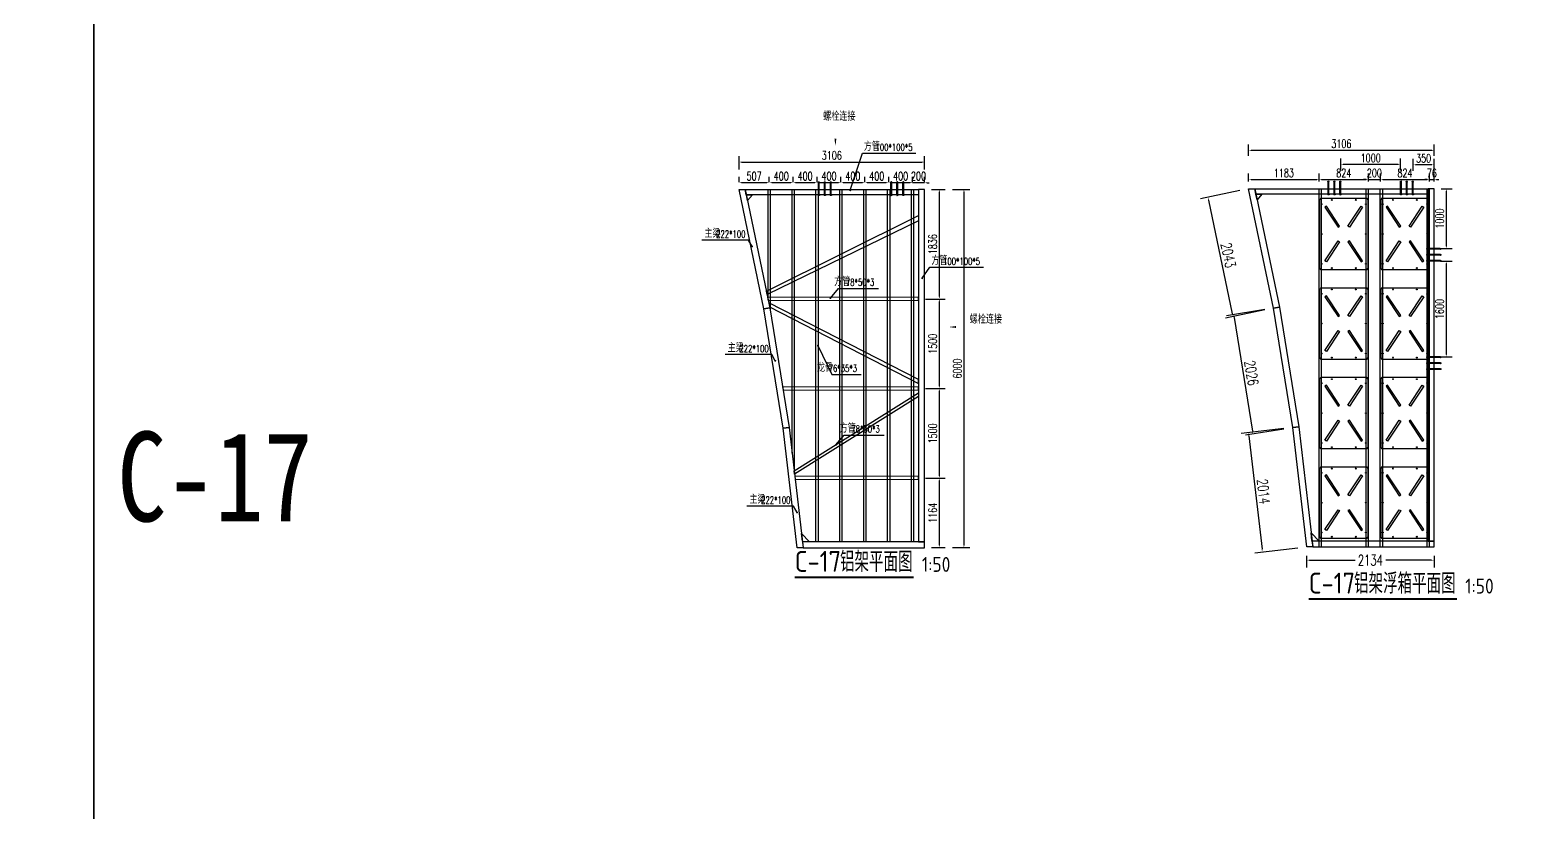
# Model space of a CAD drawing. Extents: x -89702 to 926017, y -610001 to -56924.
# Drawn here: x 66867 to 92073, y -543348 to -530238 of the extents above; entities that cross this region are included whole.
import ezdxf

# ---------------------------------------------------------------- set-up
doc = ezdxf.new("R2010")
doc.units = 0
doc.header["$LTSCALE"] = 10
doc.header["$MEASUREMENT"] = 0
for name, color, linetype in [('BJ02', 2, 'Continuous'), ('DIM_LEAD', 3, 'Continuous'), ('DIM_SYMB', 3, 'Continuous'), ('PUB_TEXT', 7, 'Continuous'), ('W-FLOAT_BOWL浮筒', 253, 'Continuous'), ('W-STEEL_FRAME钢架', 3, 'Continuous'), ('W-STEEL_KEEL钢龙骨', 5, 'Continuous'), ('浮箱U槽', 5, 'Continuous'), ('螺栓孔位', 2, 'Continuous')]:
    doc.layers.add(name, color=color, linetype=linetype)
doc.layers.add('文字标注', color=7, linetype='Continuous', lineweight=18)
doc.styles.add('_TCH_DIM', font='SIMPLEX', dxfattribs={"bigfont": 'GBCBIG'})
doc.styles.get("Standard").update_dxf_attribs({"font": 'gbenor.shx', "bigfont": 'gbcbig.shx'})
doc.styles.add('STANDARD_T3', font='simplex.shx', dxfattribs={"width": 0.7, "bigfont": 'gbcbig.shx'})
doc.styles.add('黑体', font='simhei.ttf', dxfattribs={"width": 0.8})
doc.dimstyles.new('W&&40', dxfattribs={"dimtxt": 140, "dimasz": 40, "dimexe": 100, "dimexo": 120, "dimgap": 40, "dimtad": 1, "dimdec": 0, "dimzin": 0, "dimdsep": 46, "dimtxsty": 'STANDARD_T3', "dimcen": 0.09, "dimclrd": 1, "dimclre": 1, "dimclrt": 7, "dimazin": 2, "dimtfac": 1, "dimtdec": 0, "dimtix": 1, "dimtmove": 2, "dimatfit": 3, "dimfxl": 0, "dimtolj": 1, "dimtzin": 0, "dimarcsym": 0})
doc.dimstyles.new('W&&50', dxfattribs={"dimtxt": 175, "dimasz": 50, "dimexe": 125, "dimexo": 150, "dimgap": 50, "dimtad": 1, "dimdec": 0, "dimzin": 0, "dimdsep": 46, "dimtxsty": 'STANDARD_T3', "dimcen": 0.09, "dimclrd": 1, "dimclre": 1, "dimclrt": 7, "dimazin": 2, "dimtfac": 1, "dimtdec": 0, "dimtix": 1, "dimtmove": 2, "dimatfit": 3, "dimfxl": 0, "dimtolj": 1, "dimtzin": 0, "dimarcsym": 0})

# ---------------------------------------------------------------- blocks, each defined once
blk = doc.blocks.new('C-17')
at = {"color": 1}
for p, q in [((377907, -122297), (377892, -122171)), ((377892, -122171), (378028, -122307)), ((377907, -122297), (377917, -122307)), ((378028, -122307), (377917, -122307))]:
    blk.add_line(p, q, dxfattribs=at)
at = {"color": 3}
for points in [[(376948, -116407), (377362, -118390), (377263, -118407), (376846, -116407)], [(377362, -118390), (377685, -120395), (377586, -120407), (377263, -118407)], [(377685, -120395), (377919, -122407), (377819, -122407), (377586, -120407)]]:
    blk.add_lwpolyline(points, close=True, dxfattribs=at)
at = {"color": 2}
blk.add_lwpolyline([(379852, -116407), (379852, -116497), (376967, -116497), (376948, -116407)], close=True, dxfattribs=at)
blk.add_lwpolyline([(379852, -122307), (379952, -122307), (379952, -116407), (379852, -116407), (379852, -122307)], dxfattribs=at)
at = {"color": 1}
blk.add_lwpolyline([(376979, -116497), (377070, -116497), (376987, -116594), (376969, -116505)], close=True, dxfattribs=at)
at = {"layer": 'BJ02', "color": 3}
blk.add_lwpolyline([(377919, -122407), (379952, -122407), (379952, -122307), (377908, -122307)], close=True, dxfattribs=at)
at = {"layer": 'W-STEEL_FRAME钢架', "color": 1}
for points in [[(379852, -116842), (379852, -116931), (377315, -118165), (377304, -118110), (379852, -116842)], [(379852, -119658), (379852, -119592), (377344, -118305), (377359, -118375), (379852, -119658)], [(379852, -119811), (379852, -119877), (377776, -121178), (377770, -121120), (379852, -119811)]]:
    blk.add_lwpolyline(points, dxfattribs=at)
for points in [[(379852, -118268), (379852, -118218), (377325, -118211), (377335, -118261)], [(379852, -119767), (379852, -119717), (377575, -119711), (377583, -119761)], [(379852, -121267), (379852, -121217), (377780, -121211), (377786, -121261)]]:
    blk.add_lwpolyline(points, close=True, dxfattribs=at)
at = {"layer": 'W-STEEL_KEEL钢龙骨', "color": 4}
for points in [[(377335, -118262), (377335, -116407), (377370, -116407), (377370, -118441)], [(377735, -120825), (377735, -116407), (377770, -116407), (377770, -121125)], [(378135, -122307), (378135, -116407), (378170, -116407), (378170, -122307)], [(378535, -122307), (378535, -116407), (378570, -116407), (378570, -122307)], [(378935, -122307), (378935, -116407), (378970, -116407), (378970, -122307)], [(379335, -122307), (379335, -116407), (379370, -116407), (379370, -122307)], [(379735, -122307), (379735, -116407), (379770, -116407), (379770, -122307)]]:
    blk.add_lwpolyline(points, dxfattribs=at)
blk = doc.blocks.new('$matou$00000145')
at = {"layer": 'W-FLOAT_BOWL浮筒'}
for p, q in [((-600, -375), (-600, 375)), ((-575, 400), (575, 400)), ((600, 375), (600, -375)), ((575, -400), (-575, -400))]:
    blk.add_line(p, q, dxfattribs=at)
at = {"layer": 'W-FLOAT_BOWL浮筒', "color": 3}
for p, q in [((-507, 370), (-493, 370)), ((-500, 377), (-500, 363)), ((-7, 370), (7, 370)), ((0, 377), (0, 363)), ((493, 370), (507, 370)), ((500, 377), (500, 363)), ((-577, 200), (-563, 200)), ((-570, 207), (-570, 193)), ((563, 200), (577, 200)), ((570, 207), (570, 193)), ((-577, -200), (-563, -200)), ((-570, -193), (-570, -207)), ((563, -200), (577, -200)), ((570, -193), (570, -207)), ((-507, -370), (-493, -370)), ((-500, -377), (-500, -363)), ((-7, -370), (7, -370)), ((0, -377), (0, -363)), ((493, -370), (507, -370)), ((500, -377), (500, -363))]:
    blk.add_line(p, q, dxfattribs=at)
at = {"layer": 'W-FLOAT_BOWL浮筒', "ltscale": 100}
for points in [[(-450, 316), (-117, 95), (-133, 70), (-467, 291)], [(450, 316), (117, 95), (133, 70), (467, 291)], [(-450, -316), (-117, -95), (-133, -70), (-467, -291)], [(450, -316), (117, -95), (133, -70), (467, -291)]]:
    blk.add_lwpolyline(points, close=True, dxfattribs=at)
at = {"layer": 'W-FLOAT_BOWL浮筒'}
for centre in [(-500, 370), (0, 370), (500, 370), (-570, 200), (570, 200), (-570, -200), (570, -200), (-500, -370), (0, -370), (500, -370)]:
    blk.add_circle(centre, 7, dxfattribs=at)
for centre, start, end in [((-575, 375), 90, 180), ((575, 375), 0, 90), ((-575, -375), 180, 270), ((575, -375), 270, 0)]:
    blk.add_arc(centre, 25, start, end, dxfattribs=at)
blk = doc.blocks.new('*U142')
at = {"layer": 'W-FLOAT_BOWL浮筒', "rotation": 270}
blk.add_blockref('$matou$00000145', (0, 0), dxfattribs=at)
blk = doc.blocks.new('*U143')
at = {"layer": 'W-FLOAT_BOWL浮筒', "color": 0, "linetype": 'ByBlock', "lineweight": -2, "transparency": 16777216}
for p in [(0, 4500), (1024, 4500), (0, 3000), (1024, 3000), (0, 1500), (1024, 1500), (0, 0), (1024, 0)]:
    blk.add_blockref('*U142', p, dxfattribs=at)
blk = doc.blocks.new('*D584')
at = {"layer": 'Defpoints', "color": 0, "transparency": 16777216}
for p in [(81649, -532794), (81649, -532906), (81848, -532906)]:
    blk.add_point(p, dxfattribs=at)
at = {"layer": '浮箱U槽', "color": 1, "lineweight": -2, "transparency": 16777216}
for p, q in [((81609, -532794), (81569, -532794)), ((81649, -532786), (81649, -532694)), ((81848, -532794), (81649, -532794)), ((81848, -532786), (81848, -532694)), ((81888, -532794), (81928, -532794))]:
    blk.add_line(p, q, dxfattribs=at)
at = {"layer": '浮箱U槽', "color": 1, "transparency": 16777216}
for points in [[(81609, -532787), (81609, -532800), (81649, -532794)], [(81888, -532787), (81888, -532800), (81848, -532794)]]:
    blk.add_solid(points, dxfattribs=at)
at = {"layer": '浮箱U槽', "color": 7, "transparency": 16777216, "insert": (81748, -532684), "char_height": 140, "attachment_point": 5, "style": 'STANDARD_T3'}
blk.add_mtext('\\A1;200', dxfattribs=at)
blk = doc.blocks.new('*D585')
at = {"layer": 'Defpoints', "color": 0, "transparency": 16777216}
for p in [(81249, -532794), (81249, -532906), (81649, -532906)]:
    blk.add_point(p, dxfattribs=at)
at = {"layer": '浮箱U槽', "color": 1, "lineweight": -2, "transparency": 16777216}
for p, q in [((81249, -532786), (81249, -532694)), ((81609, -532794), (81289, -532794)), ((81649, -532786), (81649, -532694))]:
    blk.add_line(p, q, dxfattribs=at)
at = {"layer": '浮箱U槽', "color": 1, "transparency": 16777216}
for points in [[(81289, -532787), (81289, -532800), (81249, -532794)], [(81609, -532787), (81609, -532800), (81649, -532794)]]:
    blk.add_solid(points, dxfattribs=at)
at = {"layer": '浮箱U槽', "color": 7, "transparency": 16777216, "insert": (81449, -532684), "char_height": 140, "attachment_point": 5, "style": 'STANDARD_T3'}
blk.add_mtext('\\A1;400', dxfattribs=at)
blk = doc.blocks.new('*D586')
at = {"layer": 'Defpoints', "color": 0, "transparency": 16777216}
for p in [(80849, -532794), (80849, -532906), (81249, -532906)]:
    blk.add_point(p, dxfattribs=at)
at = {"layer": '浮箱U槽', "color": 1, "lineweight": -2, "transparency": 16777216}
for p, q in [((80849, -532786), (80849, -532694)), ((81209, -532794), (80889, -532794)), ((81249, -532786), (81249, -532694))]:
    blk.add_line(p, q, dxfattribs=at)
at = {"layer": '浮箱U槽', "color": 1, "transparency": 16777216}
for points in [[(80889, -532787), (80889, -532800), (80849, -532794)], [(81209, -532787), (81209, -532800), (81249, -532794)]]:
    blk.add_solid(points, dxfattribs=at)
at = {"layer": '浮箱U槽', "color": 7, "transparency": 16777216, "insert": (81049, -532684), "char_height": 140, "attachment_point": 5, "style": 'STANDARD_T3'}
blk.add_mtext('\\A1;400', dxfattribs=at)
blk = doc.blocks.new('*D587')
at = {"layer": 'Defpoints', "color": 0, "transparency": 16777216}
for p in [(80449, -532794), (80449, -532906), (80849, -532906)]:
    blk.add_point(p, dxfattribs=at)
at = {"layer": '浮箱U槽', "color": 1, "lineweight": -2, "transparency": 16777216}
for p, q in [((80449, -532786), (80449, -532694)), ((80809, -532794), (80489, -532794)), ((80849, -532786), (80849, -532694))]:
    blk.add_line(p, q, dxfattribs=at)
at = {"layer": '浮箱U槽', "color": 1, "transparency": 16777216}
for points in [[(80489, -532787), (80489, -532800), (80449, -532794)], [(80809, -532787), (80809, -532800), (80849, -532794)]]:
    blk.add_solid(points, dxfattribs=at)
at = {"layer": '浮箱U槽', "color": 7, "transparency": 16777216, "insert": (80649, -532684), "char_height": 140, "attachment_point": 5, "style": 'STANDARD_T3'}
blk.add_mtext('\\A1;400', dxfattribs=at)
blk = doc.blocks.new('*D588')
at = {"layer": 'Defpoints', "color": 0, "transparency": 16777216}
for p in [(80049, -532794), (80049, -532906), (80449, -532906)]:
    blk.add_point(p, dxfattribs=at)
at = {"layer": '浮箱U槽', "color": 1, "lineweight": -2, "transparency": 16777216}
for p, q in [((80049, -532786), (80049, -532694)), ((80409, -532794), (80089, -532794)), ((80449, -532786), (80449, -532694))]:
    blk.add_line(p, q, dxfattribs=at)
at = {"layer": '浮箱U槽', "color": 1, "transparency": 16777216}
for points in [[(80089, -532787), (80089, -532800), (80049, -532794)], [(80409, -532787), (80409, -532800), (80449, -532794)]]:
    blk.add_solid(points, dxfattribs=at)
at = {"layer": '浮箱U槽', "color": 7, "transparency": 16777216, "insert": (80249, -532684), "char_height": 140, "attachment_point": 5, "style": 'STANDARD_T3'}
blk.add_mtext('\\A1;400', dxfattribs=at)
blk = doc.blocks.new('*D589')
at = {"layer": 'Defpoints', "color": 0, "transparency": 16777216}
for p in [(79649, -532794), (79649, -532906), (80049, -532906)]:
    blk.add_point(p, dxfattribs=at)
at = {"layer": '浮箱U槽', "color": 1, "lineweight": -2, "transparency": 16777216}
for p, q in [((79649, -532786), (79649, -532694)), ((80009, -532794), (79689, -532794)), ((80049, -532786), (80049, -532694))]:
    blk.add_line(p, q, dxfattribs=at)
at = {"layer": '浮箱U槽', "color": 1, "transparency": 16777216}
for points in [[(79689, -532787), (79689, -532800), (79649, -532794)], [(80009, -532787), (80009, -532800), (80049, -532794)]]:
    blk.add_solid(points, dxfattribs=at)
at = {"layer": '浮箱U槽', "color": 7, "transparency": 16777216, "insert": (79849, -532684), "char_height": 140, "attachment_point": 5, "style": 'STANDARD_T3'}
blk.add_mtext('\\A1;400', dxfattribs=at)
blk = doc.blocks.new('*D590')
at = {"layer": 'Defpoints', "color": 0, "transparency": 16777216}
for p in [(79249, -532794), (79249, -532906), (79649, -532906)]:
    blk.add_point(p, dxfattribs=at)
at = {"layer": '浮箱U槽', "color": 1, "lineweight": -2, "transparency": 16777216}
for p, q in [((79249, -532786), (79249, -532694)), ((79609, -532794), (79289, -532794)), ((79649, -532786), (79649, -532694))]:
    blk.add_line(p, q, dxfattribs=at)
at = {"layer": '浮箱U槽', "color": 1, "transparency": 16777216}
for points in [[(79289, -532787), (79289, -532800), (79249, -532794)], [(79609, -532787), (79609, -532800), (79649, -532794)]]:
    blk.add_solid(points, dxfattribs=at)
at = {"layer": '浮箱U槽', "color": 7, "transparency": 16777216, "insert": (79449, -532684), "char_height": 140, "attachment_point": 5, "style": 'STANDARD_T3'}
blk.add_mtext('\\A1;400', dxfattribs=at)
blk = doc.blocks.new('*D591')
at = {"layer": 'Defpoints', "color": 0, "transparency": 16777216}
for p in [(78742, -532794), (78742, -532906), (79249, -532906)]:
    blk.add_point(p, dxfattribs=at)
at = {"layer": '浮箱U槽', "color": 1, "lineweight": -2, "transparency": 16777216}
for p, q in [((78742, -532786), (78742, -532694)), ((79209, -532794), (78782, -532794)), ((79249, -532786), (79249, -532694))]:
    blk.add_line(p, q, dxfattribs=at)
at = {"layer": '浮箱U槽', "color": 1, "transparency": 16777216}
for points in [[(78782, -532787), (78782, -532800), (78742, -532794)], [(79209, -532787), (79209, -532800), (79249, -532794)]]:
    blk.add_solid(points, dxfattribs=at)
at = {"layer": '浮箱U槽', "color": 7, "transparency": 16777216, "insert": (78995, -532684), "char_height": 140, "attachment_point": 5, "style": 'STANDARD_T3'}
blk.add_mtext('\\A1;507', dxfattribs=at)
blk = doc.blocks.new('*D592')
at = {"layer": 'Defpoints', "color": 0, "transparency": 16777216}
for p in [(81848, -532447), (78742, -532694), (81848, -532694)]:
    blk.add_point(p, dxfattribs=at)
at = {"layer": '浮箱U槽', "color": 1, "lineweight": -2, "transparency": 16777216}
for p, q in [((78742, -532574), (78742, -532347)), ((81848, -532574), (81848, -532347)), ((78782, -532447), (81808, -532447))]:
    blk.add_line(p, q, dxfattribs=at)
at = {"layer": '浮箱U槽', "color": 1, "transparency": 16777216}
for points in [[(78782, -532441), (78782, -532454), (78742, -532447)], [(81808, -532441), (81808, -532454), (81848, -532447)]]:
    blk.add_solid(points, dxfattribs=at)
at = {"layer": '浮箱U槽', "color": 7, "transparency": 16777216, "insert": (80295, -532337), "char_height": 140, "attachment_point": 5, "style": 'STANDARD_T3'}
blk.add_mtext('\\A1;3106', dxfattribs=at)
blk = doc.blocks.new('*D593')
at = {"layer": 'Defpoints', "color": 0, "transparency": 16777216}
for p in [(81848, -532906), (81748, -534742), (82097, -534742)]:
    blk.add_point(p, dxfattribs=at)
at = {"layer": '浮箱U槽', "color": 1, "lineweight": -2, "transparency": 16777216}
for p, q in [((81968, -532906), (82197, -532906)), ((82097, -532946), (82097, -534702)), ((81868, -534742), (82197, -534742))]:
    blk.add_line(p, q, dxfattribs=at)
at = {"layer": '浮箱U槽', "color": 1, "transparency": 16777216}
for points in [[(82090, -532946), (82103, -532946), (82097, -532906)], [(82090, -534702), (82103, -534702), (82097, -534742)]]:
    blk.add_solid(points, dxfattribs=at)
at = {"layer": '浮箱U槽', "color": 7, "transparency": 16777216, "insert": (81987, -533824), "char_height": 140, "attachment_point": 5, "rotation": 90, "style": 'STANDARD_T3'}
blk.add_mtext('\\A1;1836', dxfattribs=at)
blk = doc.blocks.new('*D594')
at = {"layer": 'Defpoints', "color": 0, "transparency": 16777216}
for p in [(81748, -534742), (81748, -536242), (82097, -536242)]:
    blk.add_point(p, dxfattribs=at)
at = {"layer": '浮箱U槽', "color": 1, "lineweight": -2, "transparency": 16777216}
for p, q in [((81868, -534742), (82197, -534742)), ((82097, -534782), (82097, -536202)), ((81868, -536242), (82197, -536242))]:
    blk.add_line(p, q, dxfattribs=at)
at = {"layer": '浮箱U槽', "color": 1, "transparency": 16777216}
for points in [[(82090, -534782), (82103, -534782), (82097, -534742)], [(82090, -536202), (82103, -536202), (82097, -536242)]]:
    blk.add_solid(points, dxfattribs=at)
at = {"layer": '浮箱U槽', "color": 7, "transparency": 16777216, "insert": (81987, -535492), "char_height": 140, "attachment_point": 5, "rotation": 90, "style": 'STANDARD_T3'}
blk.add_mtext('\\A1;1500', dxfattribs=at)
blk = doc.blocks.new('*D595')
at = {"layer": 'Defpoints', "color": 0, "transparency": 16777216}
for p in [(81748, -536242), (81748, -537742), (82097, -537742)]:
    blk.add_point(p, dxfattribs=at)
at = {"layer": '浮箱U槽', "color": 1, "lineweight": -2, "transparency": 16777216}
for p, q in [((81868, -536242), (82197, -536242)), ((82097, -536282), (82097, -537702)), ((81868, -537742), (82197, -537742))]:
    blk.add_line(p, q, dxfattribs=at)
at = {"layer": '浮箱U槽', "color": 1, "transparency": 16777216}
for points in [[(82090, -536282), (82103, -536282), (82097, -536242)], [(82090, -537702), (82103, -537702), (82097, -537742)]]:
    blk.add_solid(points, dxfattribs=at)
at = {"layer": '浮箱U槽', "color": 7, "transparency": 16777216, "insert": (81987, -536992), "char_height": 140, "attachment_point": 5, "rotation": 90, "style": 'STANDARD_T3'}
blk.add_mtext('\\A1;1500', dxfattribs=at)
blk = doc.blocks.new('*D596')
at = {"layer": 'Defpoints', "color": 0, "transparency": 16777216}
for p in [(81748, -537742), (81848, -538906), (82096, -538906)]:
    blk.add_point(p, dxfattribs=at)
at = {"layer": '浮箱U槽', "color": 1, "lineweight": -2, "transparency": 16777216}
for p, q in [((81868, -537742), (82196, -537742)), ((82096, -537782), (82096, -538866)), ((81968, -538906), (82196, -538906))]:
    blk.add_line(p, q, dxfattribs=at)
at = {"layer": '浮箱U槽', "color": 1, "transparency": 16777216}
for points in [[(82089, -537782), (82102, -537782), (82096, -537742)], [(82089, -538866), (82102, -538866), (82096, -538906)]]:
    blk.add_solid(points, dxfattribs=at)
at = {"layer": '浮箱U槽', "color": 7, "transparency": 16777216, "insert": (81986, -538324), "char_height": 140, "attachment_point": 5, "rotation": 90, "style": 'STANDARD_T3'}
blk.add_mtext('\\A1;1164', dxfattribs=at)
blk = doc.blocks.new('*D597')
at = {"layer": 'Defpoints', "color": 0, "transparency": 16777216}
for p in [(82197, -532906), (82196, -538906), (82509, -538906)]:
    blk.add_point(p, dxfattribs=at)
at = {"layer": '浮箱U槽', "color": 1, "lineweight": -2, "transparency": 16777216}
for p, q in [((82317, -532906), (82609, -532906)), ((82509, -532946), (82509, -538866)), ((82316, -538906), (82609, -538906))]:
    blk.add_line(p, q, dxfattribs=at)
at = {"layer": '浮箱U槽', "color": 1, "transparency": 16777216}
for points in [[(82502, -532946), (82516, -532946), (82509, -532906)], [(82502, -538866), (82516, -538866), (82509, -538906)]]:
    blk.add_solid(points, dxfattribs=at)
at = {"layer": '浮箱U槽', "color": 7, "transparency": 16777216, "insert": (82399, -535906), "char_height": 140, "attachment_point": 5, "rotation": 90, "style": 'STANDARD_T3'}
blk.add_mtext('\\A1;6000', dxfattribs=at)
blk = doc.blocks.new('*D598')
at = {"layer": 'Defpoints', "color": 0, "transparency": 16777216}
for p in [(88460, -532741), (87278, -532895), (88460, -532895)]:
    blk.add_point(p, dxfattribs=at)
at = {"layer": '浮箱U槽', "color": 1, "lineweight": -2, "transparency": 16777216}
for p, q in [((87278, -532775), (87278, -532641)), ((87318, -532741), (88420, -532741)), ((88460, -532775), (88460, -532641))]:
    blk.add_line(p, q, dxfattribs=at)
at = {"layer": '浮箱U槽', "color": 1, "transparency": 16777216}
for points in [[(87318, -532734), (87318, -532748), (87278, -532741)], [(88420, -532734), (88420, -532748), (88460, -532741)]]:
    blk.add_solid(points, dxfattribs=at)
at = {"layer": '浮箱U槽', "color": 7, "transparency": 16777216, "insert": (87869, -532631), "char_height": 140, "attachment_point": 5, "style": 'STANDARD_T3'}
blk.add_mtext('\\A1;1183', dxfattribs=at)
blk = doc.blocks.new('*D599')
at = {"layer": 'Defpoints', "color": 0, "transparency": 16777216}
for p in [(89284, -532741), (88460, -532895), (89284, -532895)]:
    blk.add_point(p, dxfattribs=at)
at = {"layer": '浮箱U槽', "color": 1, "lineweight": -2, "transparency": 16777216}
for p, q in [((88460, -532775), (88460, -532641)), ((88500, -532741), (89244, -532741)), ((89284, -532775), (89284, -532641))]:
    blk.add_line(p, q, dxfattribs=at)
at = {"layer": '浮箱U槽', "color": 1, "transparency": 16777216}
for points in [[(88500, -532734), (88500, -532748), (88460, -532741)], [(89244, -532734), (89244, -532748), (89284, -532741)]]:
    blk.add_solid(points, dxfattribs=at)
at = {"layer": '浮箱U槽', "color": 7, "transparency": 16777216, "insert": (88872, -532631), "char_height": 140, "attachment_point": 5, "style": 'STANDARD_T3'}
blk.add_mtext('\\A1;824', dxfattribs=at)
blk = doc.blocks.new('*D600')
at = {"layer": 'Defpoints', "color": 0, "transparency": 16777216}
for p in [(89484, -532741), (89284, -532895), (89484, -532895)]:
    blk.add_point(p, dxfattribs=at)
at = {"layer": '浮箱U槽', "color": 1, "lineweight": -2, "transparency": 16777216}
for p, q in [((89244, -532741), (89204, -532741)), ((89284, -532775), (89284, -532641)), ((89284, -532741), (89484, -532741)), ((89484, -532775), (89484, -532641)), ((89524, -532741), (89564, -532741))]:
    blk.add_line(p, q, dxfattribs=at)
at = {"layer": '浮箱U槽', "color": 1, "transparency": 16777216}
for points in [[(89244, -532734), (89244, -532748), (89284, -532741)], [(89524, -532734), (89524, -532748), (89484, -532741)]]:
    blk.add_solid(points, dxfattribs=at)
at = {"layer": '浮箱U槽', "color": 7, "transparency": 16777216, "insert": (89384, -532631), "char_height": 140, "attachment_point": 5, "style": 'STANDARD_T3'}
blk.add_mtext('\\A1;200', dxfattribs=at)
blk = doc.blocks.new('*D601')
at = {"layer": 'Defpoints', "color": 0, "transparency": 16777216}
for p in [(90308, -532741), (89484, -532895), (90308, -532895)]:
    blk.add_point(p, dxfattribs=at)
at = {"layer": '浮箱U槽', "color": 1, "lineweight": -2, "transparency": 16777216}
for p, q in [((89484, -532775), (89484, -532641)), ((89524, -532741), (90268, -532741)), ((90308, -532775), (90308, -532641))]:
    blk.add_line(p, q, dxfattribs=at)
at = {"layer": '浮箱U槽', "color": 1, "transparency": 16777216}
for points in [[(89524, -532734), (89524, -532748), (89484, -532741)], [(90268, -532734), (90268, -532748), (90308, -532741)]]:
    blk.add_solid(points, dxfattribs=at)
at = {"layer": '浮箱U槽', "color": 7, "transparency": 16777216, "insert": (89896, -532631), "char_height": 140, "attachment_point": 5, "style": 'STANDARD_T3'}
blk.add_mtext('\\A1;824', dxfattribs=at)
blk = doc.blocks.new('*D602')
at = {"layer": 'Defpoints', "color": 0, "transparency": 16777216}
for p in [(90384, -532741), (90308, -532895), (90384, -532895)]:
    blk.add_point(p, dxfattribs=at)
at = {"layer": '浮箱U槽', "color": 1, "lineweight": -2, "transparency": 16777216}
for p, q in [((90268, -532741), (90228, -532741)), ((90308, -532775), (90308, -532641)), ((90308, -532741), (90384, -532741)), ((90384, -532775), (90384, -532641)), ((90424, -532741), (90464, -532741))]:
    blk.add_line(p, q, dxfattribs=at)
at = {"layer": '浮箱U槽', "color": 1, "transparency": 16777216}
for points in [[(90268, -532734), (90268, -532748), (90308, -532741)], [(90424, -532734), (90424, -532748), (90384, -532741)]]:
    blk.add_solid(points, dxfattribs=at)
at = {"layer": '浮箱U槽', "color": 7, "transparency": 16777216, "insert": (90346, -532631), "char_height": 140, "attachment_point": 5, "style": 'STANDARD_T3'}
blk.add_mtext('\\A1;76', dxfattribs=at)
blk = doc.blocks.new('*D603')
at = {"layer": 'Defpoints', "color": 0, "transparency": 16777216}
for p in [(90384, -532251), (87278, -532461), (90384, -532461)]:
    blk.add_point(p, dxfattribs=at)
at = {"layer": '浮箱U槽', "color": 1, "lineweight": -2, "transparency": 16777216}
for p, q in [((87278, -532341), (87278, -532151)), ((87318, -532251), (90344, -532251)), ((90384, -532341), (90384, -532151))]:
    blk.add_line(p, q, dxfattribs=at)
at = {"layer": '浮箱U槽', "color": 1, "transparency": 16777216}
for points in [[(87318, -532244), (87318, -532258), (87278, -532251)], [(90344, -532244), (90344, -532258), (90384, -532251)]]:
    blk.add_solid(points, dxfattribs=at)
at = {"layer": '浮箱U槽', "color": 7, "transparency": 16777216, "insert": (88831, -532141), "char_height": 140, "attachment_point": 5, "style": 'STANDARD_T3'}
blk.add_mtext('\\A1;3106', dxfattribs=at)
blk = doc.blocks.new('1')
at = {"lineweight": -3}
for p, q in [((-1521938, 1214338), (-1521935, 1214338)), ((-1521938, 1214336), (-1521931, 1214336)), ((-1521938, 1214336), (-1521914, 1214336)), ((-1521936, 1214341), (-1521936, 1214346)), ((-1521936, 1214346), (-1521916, 1214346)), ((-1521935, 1214341), (-1521936, 1214341)), ((-1521934, 1214347), (-1521932, 1214347)), ((-1521933, 1214352), (-1521931, 1214355)), ((-1521933, 1214136), (-1521933, 1214352)), ((-1521919, 1214352), (-1521933, 1214352)), ((-1521932, 1214347), (-1521919, 1214347)), ((-1521932, 1214346), (-1521932, 1214341)), ((-1521921, 1214355), (-1521931, 1214355)), ((-1521919, 1214352), (-1521921, 1214355)), ((-1521919, 1214347), (-1521921, 1214347)), ((-1521921, 1214346), (-1521921, 1214341)), ((-1521919, 1214136), (-1521919, 1214352)), ((-1521917, 1214341), (-1521916, 1214341)), ((-1521914, 1214338), (-1521917, 1214338)), ((-1521916, 1214341), (-1521916, 1214346)), ((-1521938, 1214136), (-1521931, 1214136)), ((-1521938, 1214136), (-1521914, 1214136)), ((-1521938, 1214134), (-1521935, 1214134)), ((-1521935, 1214131), (-1521936, 1214131)), ((-1521936, 1214131), (-1521936, 1214126)), ((-1521936, 1214126), (-1521916, 1214126)), ((-1521934, 1214125), (-1521932, 1214125)), ((-1521932, 1214126), (-1521932, 1214131)), ((-1521932, 1214125), (-1521919, 1214125)), ((-1521921, 1214126), (-1521921, 1214131)), ((-1521919, 1214125), (-1521921, 1214125)), ((-1521914, 1214134), (-1521917, 1214134)), ((-1521917, 1214131), (-1521916, 1214131)), ((-1521916, 1214131), (-1521916, 1214126))]:
    blk.add_line(p, q, dxfattribs=at)
at = {"color": 1}
for p, q in [((-1521936, 1214346), (-1521934, 1214347)), ((-1521919, 1214347), (-1521916, 1214346))]:
    blk.add_line(p, q, dxfattribs=at)
at = {"color": 6, "lineweight": -3}
for p, q in [((-1521931, 1214136), (-1521931, 1214355)), ((-1521921, 1214136), (-1521921, 1214355))]:
    blk.add_line(p, q, dxfattribs=at)
at = {"lineweight": -3}
for points in [[(-1521933, 1214336), (-1521938, 1214336), (-1521938, 1214338), (-1521914, 1214338), (-1521914, 1214336), (-1521919, 1214336)], [(-1521935, 1214338), (-1521935, 1214341), (-1521917, 1214341), (-1521917, 1214338)], [(-1521933, 1214136), (-1521938, 1214136), (-1521938, 1214134), (-1521914, 1214134), (-1521914, 1214136), (-1521919, 1214136)], [(-1521935, 1214134), (-1521935, 1214131), (-1521917, 1214131), (-1521917, 1214134)]]:
    blk.add_lwpolyline(points, dxfattribs=at)
for centre, radius, start, end in [((-1521934, 1214129), 3.22, 223.6028, 316.3972), ((-1521926, 1214140), 14.7, 248.7607, 291.2393), ((-1521919, 1214129), 3.22, 223.6028, 316.3972)]:
    blk.add_arc(centre, radius, start, end, dxfattribs=at)
blk = doc.blocks.new('螺栓孔位')
at = {"layer": '螺栓孔位', "color": 1, "rotation": 270}
for p in [(-1214244, -1521833), (-1214244, -1521933), (-1214244, -1522033)]:
    blk.add_blockref('1', p, dxfattribs=at)
blk = doc.blocks.new('*D604')
at = {"layer": 'Defpoints', "color": 0, "transparency": 16777216}
for p in [(90384, -532895), (90384, -533895), (90589, -533895)]:
    blk.add_point(p, dxfattribs=at)
at = {"layer": '浮箱U槽', "color": 1, "lineweight": -2, "transparency": 16777216}
for p, q in [((90504, -532895), (90689, -532895)), ((90589, -532935), (90589, -533855)), ((90504, -533895), (90689, -533895))]:
    blk.add_line(p, q, dxfattribs=at)
at = {"layer": '浮箱U槽', "color": 1, "transparency": 16777216}
for points in [[(90583, -532935), (90596, -532935), (90589, -532895)], [(90583, -533855), (90596, -533855), (90589, -533895)]]:
    blk.add_solid(points, dxfattribs=at)
at = {"layer": '浮箱U槽', "color": 7, "transparency": 16777216, "insert": (90479, -533395), "char_height": 140, "attachment_point": 5, "rotation": 90, "style": 'STANDARD_T3'}
blk.add_mtext('\\A1;1000', dxfattribs=at)
blk = doc.blocks.new('*D605')
at = {"layer": 'Defpoints', "color": 0, "transparency": 16777216}
for p in [(90384, -534109), (90384, -535709), (90587, -535709)]:
    blk.add_point(p, dxfattribs=at)
at = {"layer": '浮箱U槽', "color": 1, "lineweight": -2, "transparency": 16777216}
for p, q in [((90504, -534109), (90687, -534109)), ((90587, -534149), (90587, -535669)), ((90504, -535709), (90687, -535709))]:
    blk.add_line(p, q, dxfattribs=at)
at = {"layer": '浮箱U槽', "color": 1, "transparency": 16777216}
for points in [[(90580, -534149), (90594, -534149), (90587, -534109)], [(90580, -535669), (90594, -535669), (90587, -535709)]]:
    blk.add_solid(points, dxfattribs=at)
at = {"layer": '浮箱U槽', "color": 7, "transparency": 16777216, "insert": (90477, -534909), "char_height": 140, "attachment_point": 5, "rotation": 90, "style": 'STANDARD_T3'}
blk.add_mtext('\\A1;1600', dxfattribs=at)
blk = doc.blocks.new('*D606')
at = {"layer": 'Defpoints', "color": 0, "transparency": 16777216}
for p in [(90034, -532495), (90034, -532895), (90384, -532895)]:
    blk.add_point(p, dxfattribs=at)
at = {"layer": '浮箱U槽', "color": 1, "lineweight": -2, "transparency": 16777216}
for p, q in [((90034, -532595), (90034, -532395)), ((90344, -532495), (90074, -532495)), ((90384, -532595), (90384, -532395))]:
    blk.add_line(p, q, dxfattribs=at)
at = {"layer": '浮箱U槽', "color": 1, "transparency": 16777216}
for points in [[(90074, -532488), (90074, -532501), (90034, -532495)], [(90344, -532488), (90344, -532501), (90384, -532495)]]:
    blk.add_solid(points, dxfattribs=at)
at = {"layer": '浮箱U槽', "color": 7, "transparency": 16777216, "insert": (90209, -532385), "char_height": 140, "attachment_point": 5, "style": 'STANDARD_T3'}
blk.add_mtext('\\A1;350', dxfattribs=at)
blk = doc.blocks.new('*D607')
at = {"layer": 'Defpoints', "color": 0, "transparency": 16777216}
for p in [(88822, -532490), (88822, -532895), (89822, -532895)]:
    blk.add_point(p, dxfattribs=at)
at = {"layer": '浮箱U槽', "color": 1, "lineweight": -2, "transparency": 16777216}
for p, q in [((88822, -532590), (88822, -532390)), ((89782, -532490), (88862, -532490)), ((89822, -532590), (89822, -532390))]:
    blk.add_line(p, q, dxfattribs=at)
at = {"layer": '浮箱U槽', "color": 1, "transparency": 16777216}
for points in [[(88862, -532484), (88862, -532497), (88822, -532490)], [(89782, -532484), (89782, -532497), (89822, -532490)]]:
    blk.add_solid(points, dxfattribs=at)
at = {"layer": '浮箱U槽', "color": 7, "transparency": 16777216, "insert": (89322, -532380), "char_height": 140, "attachment_point": 5, "style": 'STANDARD_T3'}
blk.add_mtext('\\A1;1000', dxfattribs=at)
blk = doc.blocks.new('*D1849')
at = {"layer": 'Defpoints', "color": 0, "transparency": 16777216}
for p in [(87278, -532895), (87013, -535037), (87695, -534895)]:
    blk.add_point(p, dxfattribs=at)
at = {"layer": '文字标注', "color": 1, "lineweight": -2, "transparency": 16777216}
for p, q in [((87131, -532925), (86474, -533062)), ((86606, -533086), (87003, -534988)), ((87548, -534925), (86891, -535062))]:
    blk.add_line(p, q, dxfattribs=at)
at = {"layer": '文字标注', "color": 1, "transparency": 16777216}
for points in [[(86614, -533084), (86598, -533088), (86596, -533037)], [(87011, -534986), (86995, -534990), (87013, -535037)]]:
    blk.add_solid(points, dxfattribs=at)
at = {"layer": '文字标注', "color": 7, "transparency": 16777216, "insert": (86939, -534009), "char_height": 175, "attachment_point": 5, "rotation": 281.788, "style": 'STANDARD_T3'}
blk.add_mtext('\\A1;2043', dxfattribs=at)
blk = doc.blocks.new('*D1850')
at = {"layer": 'Defpoints', "color": 0, "transparency": 16777216}
for p in [(87695, -534895), (87351, -537002), (88017, -536895)]:
    blk.add_point(p, dxfattribs=at)
at = {"layer": '文字标注', "color": 1, "lineweight": -2, "transparency": 16777216}
for p, q in [((87547, -534919), (86905, -535022)), ((87037, -535051), (87343, -536953)), ((87869, -536919), (87228, -537022))]:
    blk.add_line(p, q, dxfattribs=at)
at = {"layer": '文字标注', "color": 1, "transparency": 16777216}
for points in [[(87045, -535050), (87029, -535053), (87029, -535002)], [(87351, -536951), (87335, -536954), (87351, -537002)]]:
    blk.add_solid(points, dxfattribs=at)
at = {"layer": '文字标注', "color": 7, "transparency": 16777216, "insert": (87326, -535980), "char_height": 175, "attachment_point": 5, "rotation": 279.1558, "style": 'STANDARD_T3'}
blk.add_mtext('\\A1;2026', dxfattribs=at)
blk = doc.blocks.new('*D1851')
at = {"layer": 'Defpoints', "color": 0, "transparency": 16777216}
for p in [(88017, -536895), (88250, -538895), (87508, -538981)]:
    blk.add_point(p, dxfattribs=at)
at = {"layer": '文字标注', "color": 1, "lineweight": -2, "transparency": 16777216}
for p, q in [((87868, -536912), (87151, -536996)), ((87281, -537031), (87502, -538932)), ((88101, -538912), (87384, -538996))]:
    blk.add_line(p, q, dxfattribs=at)
at = {"layer": '文字标注', "color": 1, "transparency": 16777216}
for points in [[(87289, -537030), (87272, -537032), (87275, -536981)], [(87510, -538931), (87494, -538932), (87508, -538981)]]:
    blk.add_solid(points, dxfattribs=at)
at = {"layer": '文字标注', "color": 7, "transparency": 16777216, "insert": (87528, -537965), "char_height": 175, "attachment_point": 5, "rotation": 276.645, "style": 'STANDARD_T3'}
blk.add_mtext('\\A1;2014', dxfattribs=at)
blk = doc.blocks.new('*D1852')
at = {"layer": 'Defpoints', "color": 0, "transparency": 16777216}
for p in [(88250, -538895), (90384, -538895), (90384, -539116)]:
    blk.add_point(p, dxfattribs=at)
at = {"layer": '文字标注', "color": 1, "lineweight": -2, "transparency": 16777216}
for p, q in [((88250, -539045), (88250, -539241)), ((88300, -539116), (89060, -539116)), ((90334, -539116), (89574, -539116)), ((90384, -539045), (90384, -539241))]:
    blk.add_line(p, q, dxfattribs=at)
at = {"layer": '文字标注', "color": 1, "transparency": 16777216}
for points in [[(88300, -539107), (88300, -539124), (88250, -539116)], [(90334, -539107), (90334, -539124), (90384, -539116)]]:
    blk.add_solid(points, dxfattribs=at)
at = {"layer": '文字标注', "color": 7, "transparency": 16777216, "insert": (89317, -539116), "char_height": 175, "attachment_point": 5, "style": 'STANDARD_T3'}
blk.add_mtext('\\A1;2134', dxfattribs=at)

msp = doc.modelspace()

# ---------------------------------------------------------------- linework, layer by layer
at = {"color": 1}
for p, q in [((88338.7, -538784.7), (88323.5, -538659.1)), ((88323.5, -538659.1), (88459, -538794.7)), ((88338.7, -538784.7), (88348.7, -538794.7)), ((88459, -538794.7), (88348.7, -538794.7))]:
    msp.add_line(p, q, dxfattribs=at)
at = {"color": 3}
for points in [[(87379.8, -532894.7), (87793.5, -534877.8), (87694.9, -534894.7), (87277.6, -532894.7)], [(87793.5, -534877.8), (88116.6, -536883.1), (88017.2, -536894.7), (87695, -534894.7)], [(88116.6, -536883.1), (88350.9, -538894.7), (88250.2, -538894.7), (88017.2, -536894.7)]]:
    msp.add_lwpolyline(points, close=True, dxfattribs=at)
at = {"color": 2}
msp.add_lwpolyline([(90283.8, -532894.7), (90283.8, -532984.7), (87398.6, -532984.7), (87379.8, -532894.7)], close=True, dxfattribs=at)
at = {"color": 1}
msp.add_lwpolyline([(87410.9, -532984.8), (87501.8, -532984.8), (87418.9, -533082.2), (87400.4, -532993.3)], close=True, dxfattribs=at)
at = {"color": 2}
msp.add_lwpolyline([(90283.8, -538794.7), (90383.8, -538794.7), (90383.8, -532894.7), (90283.8, -532894.7), (90283.8, -538794.7)], dxfattribs=at)
at = {"layer": 'BJ02'}
for points in [[(24698.5, -490906.1), (67937.1, -490906.1), (67937.1, -610000.5), (24698.5, -610000.5)], [(67937.1, -490906.1), (111175.6, -490906.1), (111175.6, -545966.6), (67937.1, -545966.6)]]:
    msp.add_lwpolyline(points, close=True, dxfattribs=at)
at = {"layer": 'BJ02', "color": 3}
msp.add_lwpolyline([(88350.9, -538894.7), (90383.8, -538894.7), (90383.8, -538794.7), (88339.3, -538794.7)], close=True, dxfattribs=at)
at = {"layer": 'DIM_LEAD'}
for p, q in [((80605.2, -532921), (80807.4, -532301.6)), ((80807.4, -532301.6), (81702.9, -532301.6)), ((78901.5, -533756.6), (78121.3, -533756.6)), ((78960.2, -533860), (78901.5, -533756.6)), ((81809.2, -534393.9), (81938.5, -534210.7)), ((81938.5, -534210.7), (82834.1, -534210.7)), ((80272.9, -534727.1), (80409.6, -534563.7)), ((80409.6, -534563.7), (81078.2, -534563.7)), ((80063.4, -535522.9), (80298.6, -536003.8)), ((79290.3, -535673), (78510.1, -535673)), ((79349, -535776.4), (79290.3, -535673)), ((80298.6, -536003.8), (80789.6, -536003.8)), ((80365.4, -537184.2), (80502.1, -537020.8)), ((80502.1, -537020.8), (81170.7, -537020.8)), ((79654.5, -538211.5), (78874.3, -538211.5)), ((79713.2, -538314.9), (79654.5, -538211.5))]:
    msp.add_line(p, q, dxfattribs=at)
at = {"layer": 'DIM_LEAD', "const_width": 16}
for points in [[(80602.7, -532928.6, 1), (80607.6, -532913.4, 1)], [(78964.1, -533867, 1), (78956.2, -533853.1, 1)], [(81804.6, -534400.4, 1), (81813.8, -534387.3, 1)], [(80267.7, -534733.3, 1), (80278, -534721, 1)], [(80059.9, -535515.7, 1), (80066.9, -535530.1, 1)], [(79352.9, -535783.4, 1), (79345, -535769.5, 1)], [(80360.2, -537190.3, 1), (80370.5, -537178, 1)], [(79717.1, -538321.9, 1), (79709.2, -538307.9, 1)]]:
    msp.add_lwpolyline(points, format="xyb", close=True, dxfattribs=at)
at = {"layer": 'DIM_SYMB'}
for points in [[(80356.4, -531814, 0, 0, 0), (80356.4, -531814, 0, 0, 0), (80356.4, -531814, 0, 0, 0), (80356.4, -532178.8, 0, 32, 0), (80356.4, -532058.8, 0, 0, 0)], [(82742.1, -535210.5, 0, 0, 0), (82742.1, -535210.5, 0, 0, 0), (82985.3, -535210.5, 0, 0, 0), (82255.7, -535210.5, 0, 32, 0), (82375.7, -535210.5, 0, 0, 0)]]:
    msp.add_lwpolyline(points, format="xyseb", dxfattribs=at)
at = {"layer": 'DIM_SYMB', "const_width": 35}
for points in [[(79675.1, -539403.9), (81665.2, -539403.9)], [(88285, -539767.3), (90766.5, -539767.3)]]:
    msp.add_lwpolyline(points, dxfattribs=at)
at = {"layer": '浮箱U槽'}
for p, q in [((88460.4, -538894.7), (88460.4, -532894.7)), ((88500.4, -538894.7), (88500.4, -532894.7)), ((89243.9, -538894.7), (89243.9, -532894.7)), ((89283.9, -538894.7), (89283.9, -532894.7)), ((89483.8, -538894.7), (89483.8, -532894.7)), ((89523.8, -538894.7), (89523.8, -532894.7)), ((90267.9, -538894.7), (90267.9, -532894.7)), ((90307.9, -538894.7), (90307.9, -532894.7))]:
    msp.add_line(p, q, dxfattribs=at)

# ---------------------------------------------------------------- block references
at = {"layer": 'BJ02', "color": 1}
msp.add_blockref('C-17', (-298104.3, -416499.5), dxfattribs=at)
at = {"layer": 'W-FLOAT_BOWL浮筒'}
msp.add_blockref('*U143', (88871.8, -538152.9), dxfattribs=at)
at = {"layer": '螺栓孔位', "xscale": -1, "rotation": 270}
for p in [(80186.2, -532888.4), (81400.2, -532888.4), (88722, -532877), (89936, -532877)]:
    msp.add_blockref('螺栓孔位', p, dxfattribs=at)
at = {"layer": '螺栓孔位', "xscale": -1}
for p in [(90376.3, -533994.9), (90376.3, -535808.8)]:
    msp.add_blockref('螺栓孔位', p, dxfattribs=at)

# ---------------------------------------------------------------- texts
at = {"layer": 'PUB_TEXT', "color": 7, "style": '_TCH_DIM'}
for s, p in [('螺栓连接', (80152.3, -531753.6)), ('方管', (80832.3, -532259.6)), ('主梁', (78163.3, -533714.6)), ('方管', (81963.5, -534168.7)), ('方管', (80335.6, -534521.7)), ('螺栓连接', (82607.5, -535152.9)), ('主梁', (78552.1, -535631)), ('龙骨', (80047, -535961.8)), ('方管', (80428.1, -536978.8)), ('主梁', (78916.3, -538169.5))]:
    msp.add_text(s, height=135.04, dxfattribs=at).set_placement(p)
at = {"layer": 'PUB_TEXT', "color": 7, "style": '_TCH_DIM', "width": 0.705882}
for s, p in [('100*100*5', (81028.9, -532259.6)), ('222*100', (78359.9, -533714.6)), ('100*100*5', (82160.1, -534168.7)), ('78*50*3', (80532.2, -534521.7)), ('222*100', (78748.7, -535631)), ('76*35*3', (80243.6, -535961.8)), ('78*50*3', (80624.7, -536978.8)), ('222*100', (79112.9, -538169.5))]:
    msp.add_text(s, height=119, dxfattribs=at).set_placement(p)
at = {"layer": 'PUB_TEXT', "style": '黑体', "width": 0.8}
msp.add_text('C-17', height=1502.11, dxfattribs=at).set_placement((68328.7, -538465.4))
at = {"layer": 'PUB_TEXT', "color": 7}
for s, height, p in [('C-17', 350, (79675.1, -539311.6)), ('铝架平面图', 337.59, (80433.5, -539311.6)), ('1:50', 250, (81805.2, -539311.6)), ('C-17', 350, (88285, -539675)), ('铝架浮箱平面图', 337.59, (89043.3, -539675)), ('1:50', 250, (90906.5, -539675))]:
    msp.add_text(s, height=height, dxfattribs=at).set_placement(p)

# ---------------------------------------------------------------- dimensions: what is measured, and where the dimension line sits
at = {"layer": '文字标注', "color": 1}
for p1, p2, distance, picture, middle in [((87277.6, -532894.7), (87695, -534894.7), -696.2, '*D1849', (86939.4, -534008.8)), ((87694.9, -534894.7), (88017.2, -536894.7), -674.6, '*D1850', (87325.8, -535980.1)), ((88017.2, -536894.7), (88250.2, -538894.7), -747.5, '*D1851', (87527.9, -537965.3))]:
    dim = msp.add_aligned_dim(p1=p1, p2=p2, distance=distance, dimstyle='W&&50', dxfattribs=at)
    dim.commit()
    dim.dimension.update_dxf_attribs({"geometry": picture, "text_midpoint": middle})
dim = msp.add_linear_dim(base=(90383.8, -539115.8), p1=(88250.2, -538894.7), p2=(90383.8, -538894.7), angle=0, dimstyle='W&&50', dxfattribs=at)
dim.commit()
dim.dimension.update_dxf_attribs({"geometry": '*D1852', "text_midpoint": (89317, -539115.8), "dimtype": 129})
at = {"layer": '浮箱U槽'}
for base, p1, p2, picture, middle in [((90383.8, -532250.9), (87277.6, -532460.8), (90383.8, -532460.8), '*D603', (88830.7, -532140.9)), ((88822, -532490.5), (89822, -532894.7), (88822, -532894.7), '*D607', (89322, -532380.5)), ((90034, -532494.7), (90383.8, -532894.7), (90034, -532894.7), '*D606', (90208.9, -532384.7)), ((88460.4, -532740.9), (87277.6, -532894.7), (88460.4, -532894.7), '*D598', (87869, -532630.9)), ((89283.9169, -532740.8659), (88460.3619, -532894.675), (89283.9169, -532894.675), '*D599', (88872.1394, -532630.8659)), ((89483.8, -532740.9), (89283.9, -532894.7), (89483.8, -532894.7), '*D600', (89383.9, -532630.9)), ((90307.9, -532740.9), (89483.8, -532894.7), (90307.9, -532894.7), '*D601', (89895.9, -532630.9)), ((90383.8, -532740.9), (90307.9, -532894.7), (90383.8, -532894.7), '*D602', (90345.9, -532630.9))]:
    dim = msp.add_linear_dim(base=base, p1=p1, p2=p2, dimstyle='W&&40', override={"dimfxlon": 1}, dxfattribs=at)
    dim.commit()
    dim.dimension.update_dxf_attribs({"geometry": picture, "text_midpoint": middle})
for base, p1, p2, picture, middle in [((81848, -532447.4), (78741.8, -532693.7), (81848, -532693.7), '*D592', (80294.9, -532337.4)), ((78741.8, -532793.7), (79248.5, -532906.1), (78741.8, -532906.1), '*D591', (78995.2, -532683.7)), ((79248.5, -532793.7), (79648.5, -532906.1), (79248.5, -532906.1), '*D590', (79448.5, -532683.7)), ((79648.5, -532793.7), (80048.5, -532906.1), (79648.5, -532906.1), '*D589', (79848.5, -532683.7)), ((80048.5, -532793.7), (80448.5, -532906.1), (80048.5, -532906.1), '*D588', (80248.5, -532683.7)), ((80448.5, -532793.7), (80848.5, -532906.1), (80448.5, -532906.1), '*D587', (80648.5, -532683.7)), ((80848.5, -532793.7), (81248.5, -532906.1), (80848.5, -532906.1), '*D586', (81048.5, -532683.7)), ((81248.5, -532793.7), (81648.5, -532906.1), (81248.5, -532906.1), '*D585', (81448.5, -532683.7)), ((81648.5447007, -532793.7303699), (81848.0447007, -532906.0787549), (81648.5447007, -532906.0787549), '*D584', (81748.2947007, -532683.7303699))]:
    dim = msp.add_linear_dim(base=base, p1=p1, p2=p2, dimstyle='W&&40', dxfattribs=at)
    dim.commit()
    dim.dimension.update_dxf_attribs({"geometry": picture, "text_midpoint": middle})
for base, p1, p2, picture, middle in [((82096.8, -534742), (81848, -532906.1), (81748, -534742), '*D593', (81986.8, -533824.1)), ((82509, -538906.1), (82196.8, -532906.1), (82195.6, -538906.1), '*D597', (82399, -535906.1)), ((82096.8, -536241.9), (81748, -534742), (81748, -536241.9), '*D594', (81986.8, -535491.9)), ((82096.8, -537741.9), (81748, -536241.9), (81748, -537741.9), '*D595', (81986.8, -536991.9)), ((82095.6, -538906.1), (81748, -537741.9), (81848, -538906.1), '*D596', (81985.6, -538324))]:
    dim = msp.add_linear_dim(base=base, p1=p1, p2=p2, angle=90, dimstyle='W&&40', dxfattribs=at)
    dim.commit()
    dim.dimension.update_dxf_attribs({"geometry": picture, "text_midpoint": middle})
for base, p1, p2, picture, middle in [((90589.2, -533894.9), (90383.8, -532894.7), (90383.8, -533894.9), '*D604', (90479.2, -533394.8)), ((90587.1, -535708.8), (90383.8, -534108.9), (90383.8, -535708.8), '*D605', (90477.1, -534908.9))]:
    dim = msp.add_linear_dim(base=base, p1=p1, p2=p2, angle=90, dimstyle='W&&40', override={"dimfxlon": 1}, dxfattribs=at)
    dim.commit()
    dim.dimension.update_dxf_attribs({"geometry": picture, "text_midpoint": middle})

doc.saveas('drawing.dxf')
